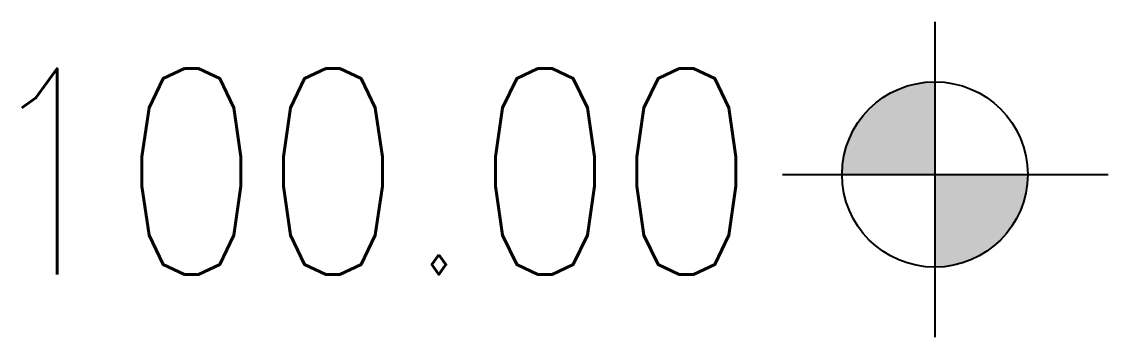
# Model space of a CAD drawing. Extents: x 278807 to 397707, y 326263 to 410363.
# Drawn here: x 390088.6 to 390352.2, y 351029.6 to 351106.3 of the extents above; entities that cross this region are included whole.
import ezdxf

# ---------------------------------------------------------------- set-up
doc = ezdxf.new("R2010")
doc.units = 0
doc.header["$LTSCALE"] = 400
doc.header["$MEASUREMENT"] = 0
doc.layers.get('0').update_dxf_attribs({"linetype": 'CONTINUOUS'})
doc.styles.add('ROMAND', font='romans.shx', dxfattribs={"width": 0.8, "height": 0.625})

msp = doc.modelspace()

# ---------------------------------------------------------------- hatches: boundary and pattern name
h = msp.add_hatch(color=255)
h.paths.add_polyline_path([(390310.154, 351091.65, 0.4142136), (390287.632, 351069.128), (390310.154, 351069.128)])
h.paths.add_polyline_path([(390310.154, 351069.128), (390310.154, 351046.605, 0.4142136), (390332.677, 351069.128)])

# ---------------------------------------------------------------- linework, layer by layer
at = {"color": 255}
for p, q in [((390310.154, 351106.257), (390310.154, 351029.555)), ((390273.184, 351069.128), (390352.238, 351069.128))]:
    msp.add_line(p, q, dxfattribs=at)
msp.add_circle((390310.154, 351069.128), 22.523, dxfattribs=at)

# ---------------------------------------------------------------- texts
at = {"color": 255, "style": 'ROMAND', "width": 0.8}
msp.add_text('100.00', height=50.05, dxfattribs=at).set_placement((390078.254, 351044.825))

doc.saveas('drawing.dxf')
